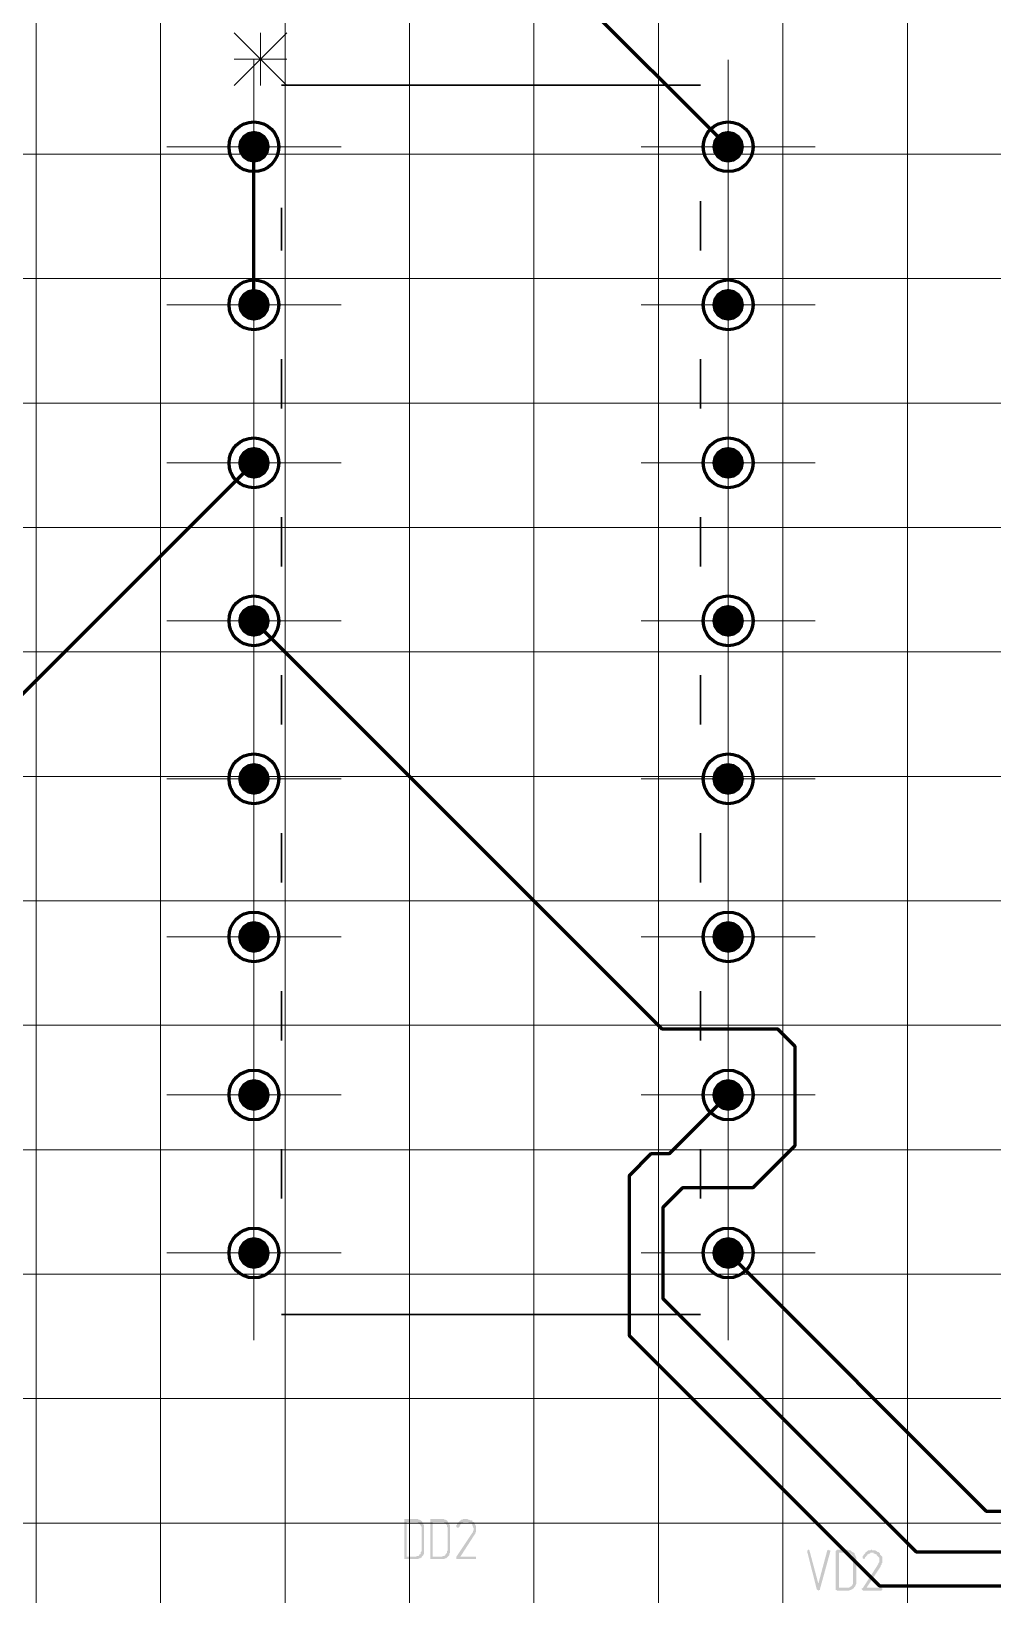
# Paper-space layout 'Layout1' of a CAD drawing. Extents: x -1 to 840, y -1 to 593.
# Drawn here: x 277.2 to 308.1, y 400.9 to 451.1 of the extents above; entities that cross this region are included whole.
import ezdxf

# ---------------------------------------------------------------- set-up
doc = ezdxf.new("R2010")
doc.units = 0
doc.header["$MEASUREMENT"] = 0
doc.layers.add('PDF _Геометрия', color=7, linetype='CONTINUOUS')
doc.layers.add('PDF _Сплошная заливка', color=7, linetype='CONTINUOUS')

psp = doc.layouts.get("Layout1")

# ---------------------------------------------------------------- hatches: boundary and pattern name
at = {"layer": 'PDF _Сплошная заливка', "transparency": 33554559}
for points in [[(284.322, 447.428), (283.812, 447.428), (283.851, 447.623), (283.962, 447.788), (284.127, 447.899), (284.322, 447.937)], [(299.565, 447.428), (299.055, 447.428), (299.094, 447.623), (299.205, 447.788), (299.37, 447.899), (299.565, 447.937)], [(284.322, 442.348), (283.812, 442.348), (283.851, 442.543), (283.962, 442.708), (284.127, 442.819), (284.322, 442.857)], [(299.565, 442.348), (299.055, 442.348), (299.094, 442.543), (299.205, 442.708), (299.37, 442.819), (299.565, 442.857)], [(284.322, 437.268), (283.812, 437.268), (283.851, 437.463), (283.962, 437.628), (284.127, 437.739), (284.322, 437.777)], [(299.565, 437.268), (299.055, 437.268), (299.094, 437.463), (299.205, 437.628), (299.37, 437.739), (299.565, 437.777)], [(284.322, 432.188), (283.812, 432.188), (283.851, 432.383), (283.962, 432.548), (284.127, 432.659), (284.322, 432.697)], [(299.565, 432.188), (299.055, 432.188), (299.094, 432.383), (299.205, 432.548), (299.37, 432.659), (299.565, 432.697)], [(284.322, 427.108), (283.812, 427.108), (283.851, 427.303), (283.962, 427.468), (284.127, 427.579), (284.322, 427.617)], [(299.565, 427.108), (299.055, 427.108), (299.094, 427.303), (299.205, 427.468), (299.37, 427.579), (299.565, 427.617)], [(284.322, 422.028), (283.812, 422.028), (283.851, 422.223), (283.962, 422.388), (284.127, 422.499), (284.322, 422.537)], [(299.565, 422.028), (299.055, 422.028), (299.094, 422.223), (299.205, 422.388), (299.37, 422.499), (299.565, 422.537)], [(284.322, 416.948), (283.812, 416.948), (283.851, 417.143), (283.962, 417.308), (284.127, 417.419), (284.322, 417.457)], [(299.565, 416.948), (299.055, 416.948), (299.094, 417.143), (299.205, 417.308), (299.37, 417.419), (299.565, 417.457)], [(284.322, 411.868), (283.812, 411.868), (283.851, 412.063), (283.962, 412.228), (284.127, 412.339), (284.322, 412.377)], [(299.565, 411.868), (299.055, 411.868), (299.094, 412.063), (299.205, 412.228), (299.37, 412.339), (299.565, 412.377)], [(291.16, 403.322), (291.16, 403.322), (291.186, 403.322), (291.211, 403.297), (291.236, 403.297), (291.287, 403.271), (291.338, 403.271), (291.338, 403.246), (291.363, 403.22), (291.363, 403.22), (291.363, 403.22), (291.389, 403.22), (291.389, 403.22), (291.414, 403.195), (291.414, 403.17), (291.44, 403.119), (291.465, 403.093), (291.465, 403.068), (291.465, 403.043), (291.465, 403.017), (291.465, 402.992), (291.465, 402.992), (291.465, 402.992), (291.465, 402.992), (291.465, 402.966), (291.465, 402.966), (291.465, 402.941), (291.465, 402.916), (291.465, 402.916), (291.465, 402.89), (291.465, 402.89), (291.44, 402.89), (291.44, 402.865), (291.44, 402.839), (291.44, 402.839), (291.414, 402.814), (290.957, 402.103), (291.414, 402.103), (291.44, 402.103), (291.44, 402.103), (291.44, 402.103), (291.465, 402.103), (291.465, 402.077), (291.465, 402.077), (291.465, 402.077), (291.465, 402.052), (291.465, 402.052), (291.465, 402.052), (291.465, 402.027), (291.44, 402.027), (291.44, 402.027), (291.44, 402.027), (291.414, 402.027), (290.855, 402.027), (290.855, 402.027), (290.855, 402.027), (290.83, 402.027), (290.83, 402.027), (290.83, 402.052), (290.83, 402.052), (290.83, 402.077), (290.83, 402.077), (290.83, 402.077), (290.83, 402.077), (290.83, 402.103), (291.338, 402.865), (291.363, 402.89), (291.363, 402.941), (291.363, 402.941), (291.363, 402.941), (291.363, 402.941), (291.389, 402.941), (291.389, 402.966), (291.389, 402.992), (291.389, 402.992), (291.389, 402.992), (291.389, 403.017), (291.389, 403.043), (291.363, 403.043), (291.363, 403.068), (291.338, 403.119), (291.338, 403.144), (291.313, 403.17), (291.313, 403.17), (291.287, 403.17), (291.287, 403.17), (291.287, 403.17), (291.262, 403.195), (291.262, 403.195), (291.236, 403.195), (291.236, 403.195), (291.211, 403.22), (291.211, 403.22), (291.211, 403.22), (291.186, 403.22), (291.16, 403.22), (291.135, 403.22), (291.135, 403.22), (291.109, 403.22), (291.084, 403.22), (291.084, 403.22), (291.059, 403.22), (291.033, 403.195), (291.008, 403.195), (291.008, 403.195), (291.008, 403.195), (290.982, 403.17), (290.982, 403.17), (290.957, 403.144), (290.957, 403.119), (290.932, 403.093), (290.932, 403.068), (290.932, 403.068), (290.932, 403.068), (290.906, 403.043), (290.906, 403.043), (290.906, 403.043), (290.906, 403.043), (290.881, 403.043), (290.881, 403.043), (290.881, 403.043), (290.881, 403.043), (290.855, 403.043), (290.855, 403.043), (290.855, 403.043), (290.83, 403.068), (290.83, 403.068), (290.83, 403.093), (290.83, 403.093), (290.83, 403.093), (290.83, 403.093), (290.83, 403.119), (290.855, 403.119), (290.855, 403.144), (290.855, 403.17), (290.881, 403.195), (290.906, 403.22), (290.932, 403.246), (290.957, 403.271), (290.957, 403.271), (290.982, 403.271), (290.982, 403.297), (291.008, 403.297), (291.033, 403.297), (291.059, 403.322), (291.084, 403.322), (291.135, 403.322), (291.135, 403.322)], [(302.796, 402.306), (302.821, 402.306), (302.821, 402.306), (302.821, 402.306), (302.846, 402.306), (302.846, 402.281), (302.846, 402.281), (302.846, 402.255), (302.516, 401.061), (302.516, 401.061), (302.516, 401.061), (302.516, 401.036), (302.491, 401.036), (302.491, 401.011), (302.465, 401.011), (302.465, 401.011), (302.465, 401.036), (302.44, 401.036), (302.44, 401.036), (302.44, 401.036), (302.414, 401.061), (302.11, 402.255), (302.11, 402.281), (302.11, 402.281), (302.11, 402.281), (302.11, 402.306), (302.11, 402.306), (302.11, 402.306), (302.11, 402.306), (302.135, 402.306), (302.135, 402.331), (302.16, 402.331), (302.16, 402.306), (302.16, 402.306), (302.16, 402.306), (302.186, 402.306), (302.186, 402.306), (302.186, 402.281), (302.465, 401.239), (302.745, 402.281), (302.745, 402.281), (302.745, 402.281), (302.745, 402.306), (302.77, 402.306), (302.77, 402.306), (302.77, 402.306), (302.77, 402.306), (302.796, 402.331), (302.796, 402.331)], [(304.193, 402.306), (304.218, 402.306), (304.218, 402.306), (304.269, 402.306), (304.294, 402.306), (304.345, 402.281), (304.371, 402.255), (304.396, 402.255), (304.421, 402.23), (304.421, 402.23), (304.421, 402.23), (304.421, 402.23), (304.447, 402.204), (304.447, 402.179), (304.472, 402.154), (304.498, 402.128), (304.523, 402.103), (304.523, 402.077), (304.523, 402.052), (304.523, 402.027), (304.523, 402.001), (304.523, 402.001), (304.523, 402.001), (304.523, 401.976), (304.523, 401.976), (304.523, 401.95), (304.523, 401.95), (304.523, 401.9), (304.523, 401.9), (304.523, 401.9), (304.498, 401.9), (304.498, 401.874), (304.498, 401.874), (304.498, 401.849), (304.472, 401.823), (304.472, 401.798), (304.015, 401.112), (304.472, 401.112), (304.472, 401.112), (304.498, 401.112), (304.498, 401.087), (304.498, 401.087), (304.523, 401.087), (304.523, 401.087), (304.523, 401.061), (304.523, 401.061), (304.523, 401.061), (304.523, 401.036), (304.498, 401.036), (304.498, 401.036), (304.498, 401.036), (304.498, 401.011), (304.472, 401.011), (303.913, 401.011), (303.913, 401.011), (303.888, 401.036), (303.888, 401.036), (303.888, 401.036), (303.888, 401.036), (303.863, 401.061), (303.863, 401.061), (303.863, 401.061), (303.863, 401.087), (303.863, 401.087), (303.888, 401.087), (304.396, 401.874), (304.396, 401.9), (304.421, 401.925), (304.421, 401.925), (304.421, 401.925), (304.421, 401.95), (304.421, 401.95), (304.421, 401.976), (304.421, 402.001), (304.421, 402.001), (304.421, 402.001), (304.421, 402.027), (304.421, 402.027), (304.421, 402.052), (304.421, 402.077), (304.396, 402.103), (304.371, 402.128), (304.345, 402.154), (304.345, 402.154), (304.345, 402.154), (304.345, 402.179), (304.345, 402.179), (304.32, 402.179), (304.32, 402.179), (304.269, 402.204), (304.269, 402.204), (304.269, 402.204), (304.269, 402.204), (304.244, 402.204), (304.244, 402.23), (304.218, 402.23), (304.193, 402.23), (304.167, 402.23), (304.167, 402.23), (304.142, 402.23), (304.117, 402.204), (304.117, 402.204), (304.091, 402.204), (304.066, 402.179), (304.066, 402.179), (304.066, 402.179), (304.04, 402.179), (304.04, 402.154), (304.015, 402.154), (304.015, 402.128), (303.99, 402.103), (303.964, 402.077), (303.964, 402.077), (303.964, 402.052), (303.964, 402.052), (303.964, 402.052), (303.964, 402.052), (303.964, 402.052), (303.939, 402.027), (303.939, 402.027), (303.939, 402.027), (303.913, 402.027), (303.913, 402.052), (303.888, 402.052), (303.888, 402.052), (303.888, 402.052), (303.888, 402.077), (303.888, 402.077), (303.888, 402.103), (303.888, 402.103), (303.888, 402.103), (303.888, 402.103), (303.888, 402.128), (303.913, 402.128), (303.913, 402.154), (303.939, 402.179), (303.964, 402.204), (303.99, 402.255), (304.015, 402.255), (304.015, 402.281), (304.015, 402.281), (304.04, 402.281), (304.066, 402.306), (304.091, 402.306), (304.117, 402.306), (304.142, 402.306), (304.167, 402.331), (304.193, 402.331)]]:
    psp.add_hatch(color=256, dxfattribs=at).paths.add_polyline_path(points)
at = {"layer": 'PDF _Сплошная заливка', "true_color": 0xffffff, "transparency": 33554559}
for points in [[(284.322, 447.937), (284.517, 447.899), (284.683, 447.788), (284.793, 447.623), (284.832, 447.428), (284.322, 447.428)], [(299.565, 447.937), (299.76, 447.899), (299.926, 447.788), (300.036, 447.623), (300.075, 447.428), (299.565, 447.428)], [(284.322, 446.918), (284.127, 446.956), (283.962, 447.067), (283.851, 447.232), (283.812, 447.428), (284.322, 447.428)], [(284.832, 447.428), (284.793, 447.232), (284.683, 447.067), (284.517, 446.956), (284.322, 446.918), (284.322, 447.428)], [(299.565, 446.918), (299.37, 446.956), (299.205, 447.067), (299.094, 447.232), (299.055, 447.428), (299.565, 447.428)], [(300.075, 447.428), (300.036, 447.232), (299.926, 447.067), (299.76, 446.956), (299.565, 446.918), (299.565, 447.428)], [(284.322, 442.857), (284.517, 442.819), (284.683, 442.708), (284.793, 442.543), (284.832, 442.348), (284.322, 442.348)], [(299.565, 442.857), (299.76, 442.819), (299.926, 442.708), (300.036, 442.543), (300.075, 442.348), (299.565, 442.348)], [(284.322, 441.838), (284.127, 441.876), (283.962, 441.987), (283.851, 442.152), (283.812, 442.348), (284.322, 442.348)], [(284.832, 442.348), (284.793, 442.152), (284.683, 441.987), (284.517, 441.876), (284.322, 441.838), (284.322, 442.348)], [(299.565, 441.838), (299.37, 441.876), (299.205, 441.987), (299.094, 442.152), (299.055, 442.348), (299.565, 442.348)], [(300.075, 442.348), (300.036, 442.152), (299.926, 441.987), (299.76, 441.876), (299.565, 441.838), (299.565, 442.348)], [(284.322, 437.777), (284.517, 437.739), (284.683, 437.628), (284.793, 437.463), (284.832, 437.268), (284.322, 437.268)], [(299.565, 437.777), (299.76, 437.739), (299.926, 437.628), (300.036, 437.463), (300.075, 437.268), (299.565, 437.268)], [(284.322, 436.758), (284.127, 436.796), (283.962, 436.907), (283.851, 437.072), (283.812, 437.268), (284.322, 437.268)], [(284.832, 437.268), (284.793, 437.072), (284.683, 436.907), (284.517, 436.796), (284.322, 436.758), (284.322, 437.268)], [(299.565, 436.758), (299.37, 436.796), (299.205, 436.907), (299.094, 437.072), (299.055, 437.268), (299.565, 437.268)], [(300.075, 437.268), (300.036, 437.072), (299.926, 436.907), (299.76, 436.796), (299.565, 436.758), (299.565, 437.268)], [(284.322, 432.697), (284.517, 432.659), (284.683, 432.548), (284.793, 432.383), (284.832, 432.188), (284.322, 432.188)], [(299.565, 432.697), (299.76, 432.659), (299.926, 432.548), (300.036, 432.383), (300.075, 432.188), (299.565, 432.188)], [(284.322, 431.678), (284.127, 431.716), (283.962, 431.827), (283.851, 431.992), (283.812, 432.188), (284.322, 432.188)], [(284.832, 432.188), (284.793, 431.992), (284.683, 431.827), (284.517, 431.716), (284.322, 431.678), (284.322, 432.188)], [(299.565, 431.678), (299.37, 431.716), (299.205, 431.827), (299.094, 431.992), (299.055, 432.188), (299.565, 432.188)], [(300.075, 432.188), (300.036, 431.992), (299.926, 431.827), (299.76, 431.716), (299.565, 431.678), (299.565, 432.188)], [(284.322, 427.617), (284.517, 427.579), (284.683, 427.468), (284.793, 427.303), (284.832, 427.108), (284.322, 427.108)], [(299.565, 427.617), (299.76, 427.579), (299.926, 427.468), (300.036, 427.303), (300.075, 427.108), (299.565, 427.108)], [(284.322, 426.598), (284.127, 426.636), (283.962, 426.747), (283.851, 426.912), (283.812, 427.108), (284.322, 427.108)], [(284.832, 427.108), (284.793, 426.912), (284.683, 426.747), (284.517, 426.636), (284.322, 426.598), (284.322, 427.108)], [(299.565, 426.598), (299.37, 426.636), (299.205, 426.747), (299.094, 426.912), (299.055, 427.108), (299.565, 427.108)], [(300.075, 427.108), (300.036, 426.912), (299.926, 426.747), (299.76, 426.636), (299.565, 426.598), (299.565, 427.108)], [(284.322, 422.537), (284.517, 422.499), (284.683, 422.388), (284.793, 422.223), (284.832, 422.028), (284.322, 422.028)], [(299.565, 422.537), (299.76, 422.499), (299.926, 422.388), (300.036, 422.223), (300.075, 422.028), (299.565, 422.028)], [(284.322, 421.518), (284.127, 421.556), (283.962, 421.667), (283.851, 421.832), (283.812, 422.028), (284.322, 422.028)], [(284.832, 422.028), (284.793, 421.832), (284.683, 421.667), (284.517, 421.556), (284.322, 421.518), (284.322, 422.028)], [(299.565, 421.518), (299.37, 421.556), (299.205, 421.667), (299.094, 421.832), (299.055, 422.028), (299.565, 422.028)], [(300.075, 422.028), (300.036, 421.832), (299.926, 421.667), (299.76, 421.556), (299.565, 421.518), (299.565, 422.028)], [(284.322, 417.457), (284.517, 417.419), (284.683, 417.308), (284.793, 417.143), (284.832, 416.948), (284.322, 416.948)], [(299.565, 417.457), (299.76, 417.419), (299.926, 417.308), (300.036, 417.143), (300.075, 416.948), (299.565, 416.948)], [(284.322, 416.438), (284.127, 416.476), (283.962, 416.587), (283.851, 416.752), (283.812, 416.948), (284.322, 416.948)], [(284.832, 416.948), (284.793, 416.752), (284.683, 416.587), (284.517, 416.476), (284.322, 416.438), (284.322, 416.948)], [(299.565, 416.438), (299.37, 416.476), (299.205, 416.587), (299.094, 416.752), (299.055, 416.948), (299.565, 416.948)], [(300.075, 416.948), (300.036, 416.752), (299.926, 416.587), (299.76, 416.476), (299.565, 416.438), (299.565, 416.948)], [(284.322, 412.377), (284.517, 412.339), (284.683, 412.228), (284.793, 412.063), (284.832, 411.868), (284.322, 411.868)], [(299.565, 412.377), (299.76, 412.339), (299.926, 412.228), (300.036, 412.063), (300.075, 411.868), (299.565, 411.868)], [(284.322, 411.358), (284.127, 411.397), (283.962, 411.507), (283.851, 411.672), (283.812, 411.868), (284.322, 411.868)], [(284.832, 411.868), (284.793, 411.672), (284.683, 411.507), (284.517, 411.397), (284.322, 411.358), (284.322, 411.868)], [(299.565, 411.358), (299.37, 411.397), (299.205, 411.507), (299.094, 411.672), (299.055, 411.868), (299.565, 411.868)], [(300.075, 411.868), (300.036, 411.672), (299.926, 411.507), (299.76, 411.397), (299.565, 411.358), (299.565, 411.868)]]:
    psp.add_hatch(color=7, dxfattribs=at).paths.add_polyline_path(points)
at = {"layer": 'PDF _Сплошная заливка', "transparency": 33554559}
h = psp.add_hatch(color=256, dxfattribs=at)
h.paths.add_polyline_path([(289.509, 403.22), (289.229, 403.22), (289.229, 402.103), (289.534, 402.103), (289.534, 402.103), (289.56, 402.128), (289.585, 402.128), (289.611, 402.128), (289.636, 402.154), (289.636, 402.154), (289.636, 402.179), (289.661, 402.179), (289.661, 402.179), (289.687, 402.204), (289.687, 402.23), (289.687, 402.255), (289.712, 402.281), (289.712, 402.306), (289.712, 403.043), (289.712, 403.043), (289.712, 403.043), (289.712, 403.068), (289.687, 403.093), (289.687, 403.093), (289.687, 403.119), (289.661, 403.144), (289.636, 403.17), (289.636, 403.17), (289.636, 403.17), (289.636, 403.195), (289.611, 403.195), (289.585, 403.22), (289.56, 403.22), (289.534, 403.22)], flags=0)
h.paths.add_polyline_path([(289.534, 403.322), (289.56, 403.322), (289.585, 403.322), (289.611, 403.297), (289.636, 403.297), (289.687, 403.271), (289.712, 403.246), (289.712, 403.246), (289.712, 403.246), (289.737, 403.22), (289.737, 403.195), (289.763, 403.195), (289.763, 403.144), (289.788, 403.119), (289.788, 403.093), (289.788, 403.068), (289.788, 403.043), (289.788, 402.306), (289.788, 402.306), (289.788, 402.281), (289.788, 402.281), (289.788, 402.281), (289.788, 402.255), (289.788, 402.23), (289.788, 402.204), (289.763, 402.154), (289.737, 402.128), (289.712, 402.103), (289.712, 402.103), (289.712, 402.077), (289.687, 402.077), (289.661, 402.052), (289.636, 402.052), (289.585, 402.027), (289.56, 402.027), (289.509, 402.027), (289.179, 402.027), (289.179, 402.027), (289.179, 402.027), (289.153, 402.027), (289.153, 402.027), (289.153, 402.052), (289.153, 402.052), (289.153, 403.271), (289.153, 403.271), (289.153, 403.271), (289.153, 403.297), (289.153, 403.297), (289.153, 403.297), (289.153, 403.322), (289.179, 403.322), (289.179, 403.322)], flags=0)
h = psp.add_hatch(color=256, dxfattribs=at)
h.paths.add_polyline_path([(290.347, 403.22), (290.068, 403.22), (290.068, 402.103), (290.373, 402.103), (290.373, 402.103), (290.398, 402.128), (290.423, 402.128), (290.449, 402.128), (290.449, 402.154), (290.474, 402.154), (290.474, 402.179), (290.5, 402.179), (290.5, 402.179), (290.5, 402.204), (290.525, 402.23), (290.525, 402.255), (290.525, 402.281), (290.55, 402.306), (290.55, 403.043), (290.55, 403.043), (290.55, 403.043), (290.525, 403.068), (290.525, 403.093), (290.525, 403.093), (290.525, 403.119), (290.5, 403.144), (290.474, 403.17), (290.474, 403.17), (290.474, 403.17), (290.449, 403.195), (290.449, 403.195), (290.423, 403.22), (290.398, 403.22), (290.373, 403.22)], flags=0)
h.paths.add_polyline_path([(290.373, 403.322), (290.398, 403.322), (290.423, 403.322), (290.449, 403.297), (290.474, 403.297), (290.525, 403.271), (290.55, 403.246), (290.55, 403.246), (290.55, 403.246), (290.55, 403.22), (290.576, 403.195), (290.601, 403.195), (290.601, 403.144), (290.627, 403.119), (290.627, 403.093), (290.627, 403.068), (290.627, 403.043), (290.627, 402.306), (290.627, 402.306), (290.627, 402.281), (290.627, 402.281), (290.627, 402.281), (290.627, 402.255), (290.627, 402.23), (290.601, 402.204), (290.601, 402.154), (290.576, 402.128), (290.55, 402.103), (290.55, 402.103), (290.525, 402.077), (290.525, 402.077), (290.5, 402.052), (290.474, 402.052), (290.423, 402.027), (290.398, 402.027), (290.347, 402.027), (290.017, 402.027), (290.017, 402.027), (290.017, 402.027), (289.992, 402.027), (289.992, 402.027), (289.992, 402.052), (289.992, 402.052), (289.992, 403.271), (289.992, 403.271), (289.992, 403.271), (289.992, 403.297), (289.992, 403.297), (289.992, 403.297), (289.992, 403.322), (290.017, 403.322), (290.017, 403.322)], flags=0)
h = psp.add_hatch(color=256, dxfattribs=at)
h.paths.add_polyline_path([(303.405, 402.23), (303.126, 402.23), (303.126, 401.112), (303.405, 401.112), (303.431, 401.112), (303.456, 401.112), (303.481, 401.138), (303.481, 401.138), (303.507, 401.138), (303.532, 401.163), (303.532, 401.163), (303.532, 401.163), (303.558, 401.188), (303.558, 401.214), (303.583, 401.214), (303.583, 401.239), (303.583, 401.265), (303.583, 401.29), (303.583, 402.027), (303.583, 402.052), (303.583, 402.052), (303.583, 402.077), (303.583, 402.077), (303.583, 402.103), (303.558, 402.128), (303.558, 402.154), (303.532, 402.179), (303.532, 402.179), (303.532, 402.179), (303.507, 402.179), (303.507, 402.204), (303.481, 402.204), (303.456, 402.23), (303.431, 402.23)], flags=0)
h.paths.add_polyline_path([(303.431, 402.306), (303.456, 402.306), (303.481, 402.306), (303.507, 402.306), (303.532, 402.281), (303.558, 402.255), (303.608, 402.23), (303.608, 402.23), (303.608, 402.23), (303.608, 402.23), (303.634, 402.204), (303.634, 402.179), (303.659, 402.154), (303.659, 402.128), (303.685, 402.077), (303.685, 402.052), (303.685, 402.052), (303.685, 401.29), (303.685, 401.29), (303.685, 401.29), (303.685, 401.29), (303.685, 401.265), (303.685, 401.265), (303.685, 401.239), (303.659, 401.188), (303.659, 401.163), (303.634, 401.138), (303.608, 401.112), (303.608, 401.087), (303.583, 401.087), (303.583, 401.087), (303.558, 401.061), (303.507, 401.036), (303.481, 401.036), (303.456, 401.011), (303.405, 401.011), (303.075, 401.011), (303.075, 401.011), (303.05, 401.036), (303.05, 401.036), (303.05, 401.036), (303.024, 401.036), (303.024, 401.061), (303.024, 402.281), (303.024, 402.281), (303.024, 402.281), (303.024, 402.281), (303.05, 402.306), (303.05, 402.306), (303.05, 402.306), (303.05, 402.306), (303.075, 402.331), (303.405, 402.331)], flags=0)

# ---------------------------------------------------------------- linework, layer by layer
at = {"layer": 'PDF _Геометрия', "lineweight": 20}
for points in [[(277.321, 328.708), (277.321, 331.188), (277.321, 491.187)], [(281.322, 329.948), (281.322, 331.188), (281.322, 491.187)], [(285.322, 328.708), (285.322, 331.188), (285.322, 491.187)], [(289.323, 329.948), (289.323, 331.188), (289.323, 491.187)], [(293.324, 328.708), (293.324, 331.188), (293.324, 491.187)], [(297.325, 329.948), (297.325, 331.188), (297.325, 491.187)], [(301.326, 328.708), (301.326, 331.188), (301.326, 491.187)], [(305.326, 329.948), (305.326, 331.188), (305.326, 491.187)], [(284.322, 444.628), (284.322, 450.227)], [(284.322, 444.927), (284.322, 449.927)], [(299.565, 444.628), (299.565, 450.227)], [(299.565, 444.927), (299.565, 449.927)], [(281.522, 447.428), (287.123, 447.428)], [(281.822, 447.428), (286.823, 447.428)], [(296.765, 447.428), (302.366, 447.428)], [(297.065, 447.428), (302.066, 447.428)], [(108.05, 447.188), (109.29, 447.188), (349.334, 447.188)], [(284.322, 439.548), (284.322, 445.147)], [(284.322, 439.847), (284.322, 444.847)], [(299.565, 439.548), (299.565, 445.147)], [(299.565, 439.847), (299.565, 444.847)], [(106.809, 443.188), (109.29, 443.188), (349.334, 443.188)], [(281.522, 442.348), (287.123, 442.348)], [(281.822, 442.348), (286.823, 442.348)], [(296.765, 442.348), (302.366, 442.348)], [(297.065, 442.348), (302.066, 442.348)], [(284.322, 434.468), (284.322, 440.067)], [(284.322, 434.767), (284.322, 439.767)], [(299.565, 434.468), (299.565, 440.067)], [(299.565, 434.767), (299.565, 439.767)], [(108.05, 439.188), (109.29, 439.188), (349.334, 439.188)], [(281.522, 437.268), (287.123, 437.268)], [(281.822, 437.268), (286.823, 437.268)], [(296.765, 437.268), (302.366, 437.268)], [(297.065, 437.268), (302.066, 437.268)], [(106.809, 435.187), (109.29, 435.187), (349.334, 435.187)], [(284.322, 429.388), (284.322, 434.987)], [(299.565, 429.388), (299.565, 434.987)], [(284.322, 429.687), (284.322, 434.687)], [(299.565, 429.687), (299.565, 434.687)], [(281.522, 432.188), (287.123, 432.188)], [(281.822, 432.188), (286.823, 432.188)], [(296.765, 432.188), (302.366, 432.188)], [(297.065, 432.188), (302.066, 432.188)], [(108.05, 431.187), (109.29, 431.187), (349.334, 431.187)], [(284.322, 424.308), (284.322, 429.907)], [(299.565, 424.308), (299.565, 429.907)], [(284.322, 424.607), (284.322, 429.607)], [(299.565, 424.607), (299.565, 429.607)], [(106.809, 427.187), (109.29, 427.187), (349.334, 427.187)], [(281.522, 427.108), (287.123, 427.108)], [(281.822, 427.108), (286.823, 427.108)], [(296.765, 427.108), (302.366, 427.108)], [(297.065, 427.108), (302.066, 427.108)], [(284.322, 419.228), (284.322, 424.828)], [(299.565, 419.228), (299.565, 424.828)], [(284.322, 419.527), (284.322, 424.527)], [(299.565, 419.527), (299.565, 424.527)], [(108.05, 423.187), (109.29, 423.187), (349.334, 423.187)], [(281.522, 422.028), (287.123, 422.028)], [(281.822, 422.028), (286.823, 422.028)], [(296.765, 422.028), (302.366, 422.028)], [(297.065, 422.028), (302.066, 422.028)], [(284.322, 414.148), (284.322, 419.748)], [(299.565, 414.148), (299.565, 419.748)], [(106.809, 419.187), (109.29, 419.187), (349.334, 419.187)], [(284.322, 414.447), (284.322, 419.447)], [(299.565, 414.447), (299.565, 419.447)], [(281.522, 416.948), (287.123, 416.948)], [(281.822, 416.948), (286.823, 416.948)], [(296.765, 416.948), (302.366, 416.948)], [(297.065, 416.948), (302.066, 416.948)], [(108.05, 415.187), (109.29, 415.187), (349.334, 415.187)], [(284.322, 409.068), (284.322, 414.668)], [(299.565, 409.068), (299.565, 414.668)], [(284.322, 409.367), (284.322, 414.367)], [(299.565, 409.367), (299.565, 414.367)], [(281.522, 411.868), (287.123, 411.868)], [(281.822, 411.868), (286.823, 411.868)], [(296.765, 411.868), (302.366, 411.868)], [(297.065, 411.868), (302.066, 411.868)], [(106.809, 411.187), (109.29, 411.187), (349.334, 411.187)], [(108.05, 407.187), (109.29, 407.187), (349.334, 407.187)], [(106.809, 403.187), (109.29, 403.187), (349.334, 403.187)]]:
    psp.add_lwpolyline(points, dxfattribs=at)
at = {"layer": 'PDF _Геометрия', "lineweight": 60}
for points in [[(299.565, 447.428), (294.644, 452.347), (294.644, 466.947)], [(284.322, 442.348), (284.322, 447.428)], [(264.319, 396.187), (264.319, 399.795), (269.062, 399.795), (270.359, 401.091), (270.359, 415.228), (268.319, 417.268), (268.319, 421.268), (284.322, 437.268)], [(284.322, 432.188), (297.437, 419.075), (301.15, 419.075), (301.708, 418.516), (301.708, 415.315), (300.358, 413.966), (298.101, 413.966), (297.467, 413.331), (297.467, 410.404), (305.612, 402.26), (321.829, 402.26), (323.25, 403.68), (323.25, 406.028)], [(299.565, 416.948), (297.671, 415.054), (297.085, 415.054), (296.379, 414.347), (296.379, 409.219), (304.428, 401.172), (323.332, 401.172), (325.741, 403.581), (325.741, 428.936), (323.25, 431.428)], [(299.565, 411.868), (307.862, 403.573), (320.093, 403.573), (320.66, 404.139), (320.66, 423.759), (323.25, 426.348)]]:
    psp.add_lwpolyline(points, dxfattribs=at)
at = {"layer": 'PDF _Геометрия', "lineweight": 15}
for points in [[(283.687, 451.093), (285.38, 449.4)], [(283.687, 449.4), (285.38, 451.093)], [(284.534, 449.4), (284.534, 451.093)], [(283.687, 450.247), (285.38, 450.247)]]:
    psp.add_lwpolyline(points, dxfattribs=at)
at = {"layer": 'PDF _Геометрия', "lineweight": 30}
for points in [[(285.211, 449.409), (298.676, 449.409)], [(285.211, 444.095), (285.211, 445.467)], [(298.676, 444.095), (298.676, 445.68)], [(285.211, 439.015), (285.211, 440.6)], [(298.676, 439.015), (298.676, 440.6)], [(285.211, 433.935), (285.211, 435.52)], [(298.676, 433.935), (298.676, 435.52)], [(285.211, 428.855), (285.211, 430.44)], [(298.676, 428.855), (298.676, 430.44)], [(285.211, 423.775), (285.211, 425.36)], [(298.676, 423.775), (298.676, 425.36)], [(285.211, 418.695), (285.211, 420.28)], [(298.676, 418.695), (298.676, 420.28)], [(285.211, 413.615), (285.211, 415.2)], [(298.676, 413.615), (298.676, 415.2)], [(285.211, 409.886), (298.676, 409.886)]]:
    psp.add_lwpolyline(points, dxfattribs=at)
at = {"layer": 'PDF _Геометрия', "lineweight": 60}
for centre in [(284.322, 447.428), (284.322, 447.428), (299.565, 447.428), (299.565, 447.428), (284.322, 442.348), (284.322, 442.348), (299.565, 442.348), (299.565, 442.348), (284.322, 437.268), (284.322, 437.268), (299.565, 437.268), (299.565, 437.268), (284.322, 432.188), (284.322, 432.188), (299.565, 432.188), (299.565, 432.188), (284.322, 427.108), (284.322, 427.108), (299.565, 427.108), (299.565, 427.108), (284.322, 422.028), (284.322, 422.028), (299.565, 422.028), (299.565, 422.028), (284.322, 416.948), (284.322, 416.948), (299.565, 416.948), (299.565, 416.948), (284.322, 411.868), (284.322, 411.868), (299.565, 411.868), (299.565, 411.868)]:
    psp.add_circle(centre, 0.8, dxfattribs=at)

doc.saveas('drawing.dxf')
